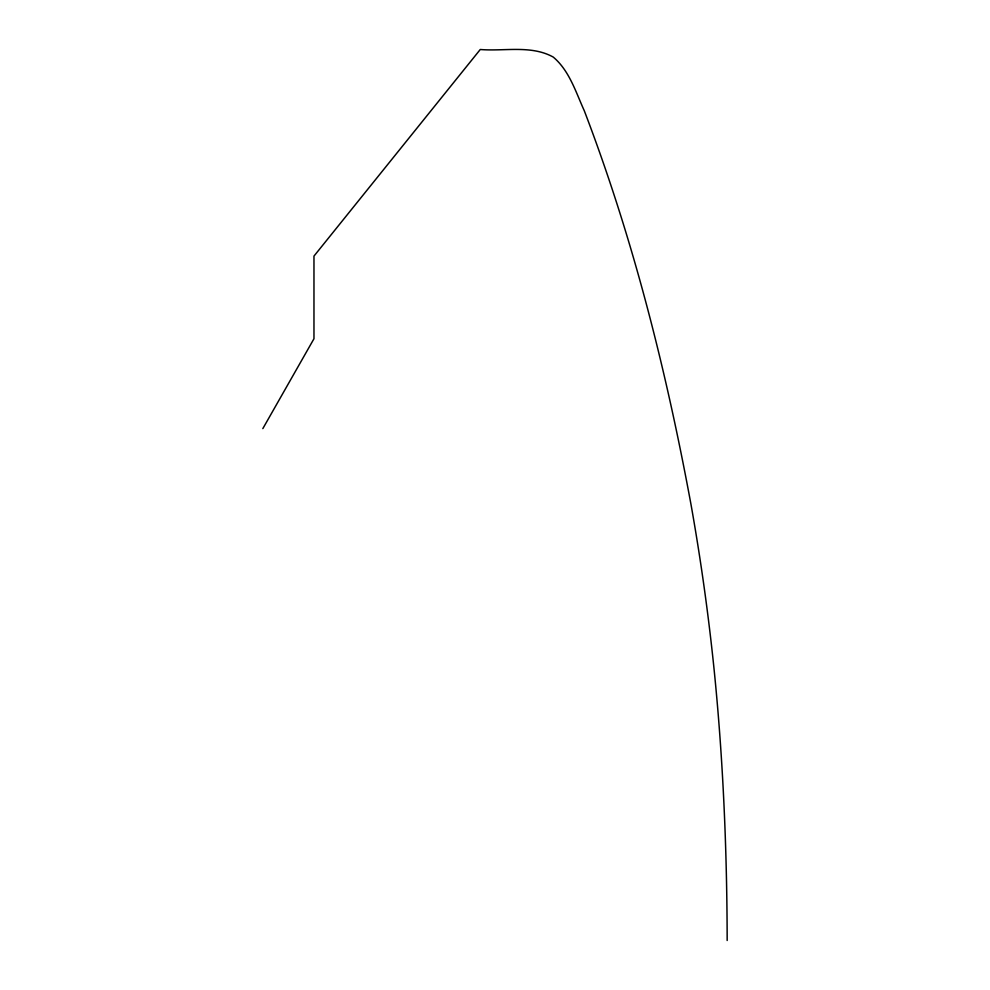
<?xml version="1.0" encoding="UTF-8"?>
<svg xmlns="http://www.w3.org/2000/svg" width="990" height="990" viewBox="0 0 990 990"><rect width="100%" height="100%" fill="white"/><g stroke="black" fill="none" stroke-linecap="round" stroke-linejoin="round"><path stroke-width="1.49" d="M262.833 428.608L313.966 338.741L313.966 256.101L480.261 49.5C504.306 51.505 531.209 44.822 553.261 57.086C569.436 70.711 575.772 92.07 584.261 110.682C632.944 237.872 666.27 370.607 690.983 504.393A2260.071 2260.071 0 0 1 713.988 668.423C723.17 758.81 726.982 849.668 727.167 940.5"/></g></svg>
